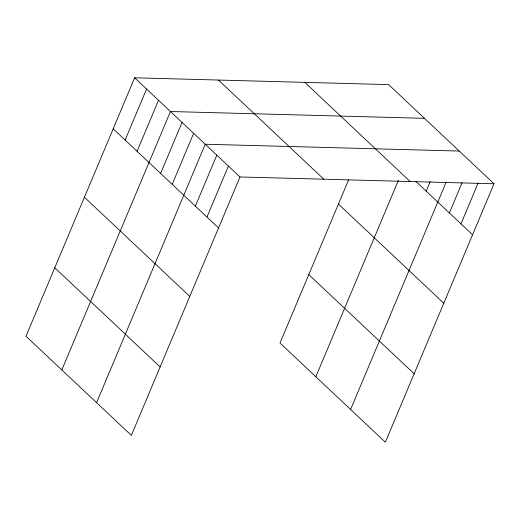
<?xml version="1.0" encoding="UTF-8"?>
<svg xmlns="http://www.w3.org/2000/svg" width="520" height="520" viewBox="0 0 520 520"><rect width="100%" height="100%" fill="white"/><g stroke="black" fill="none" stroke-linecap="round" stroke-linejoin="round"><path stroke-width="0.78" d="M494 183.775L388.642 84.611L134.635 77.799L26 336.226L131.359 435.39L239.993 176.956L494 183.775L385.365 442.201L280.007 343.044L348.641 179.777M125.132 140.036L146.575 89.037M137.072 151.274L158.516 100.276M61.822 369.941L170.456 111.514L424.463 118.326M160.602 173.42L182.046 122.421M172.192 184.327L193.635 133.328M96.59 402.662L205.225 144.235L459.231 151.053M195.37 206.147L216.814 155.142M206.96 217.055L228.404 166.049M315.829 376.76L398.385 180.369M426.205 191.145L430.241 181.539M350.597 409.481L446.179 182.097M449.384 212.959L462.124 182.656M460.974 223.867L478.062 183.216M415.772 181.331L472.563 234.774M304.817 82.361L410.176 181.525M218.458 80.047L323.817 179.205M338.429 204.067L443.788 303.225M134.635 77.799L239.993 176.956M308.783 274.593L414.141 373.75M113.191 128.798L218.55 227.962M84.422 197.249L189.781 296.413M54.776 267.774L160.134 366.938"/></g></svg>
